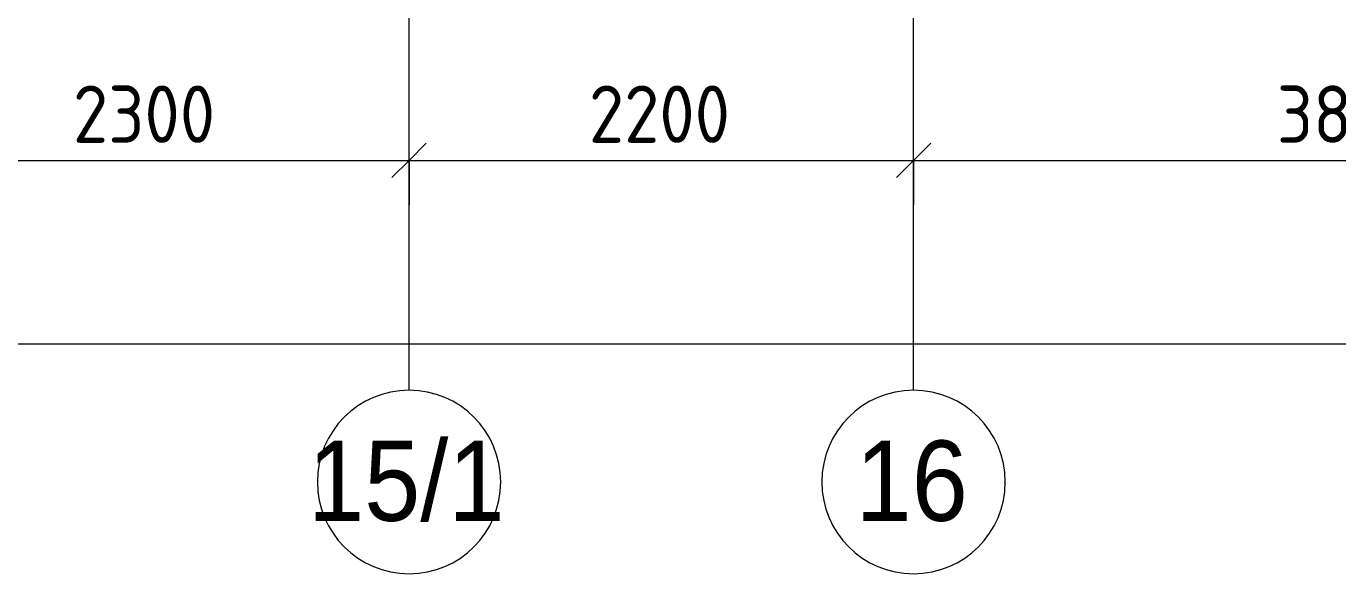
# Model space of a CAD drawing. Header units: millimetres. Extents: x 35157 to 232994, y -8553 to 29000.
# Drawn here: x 52790 to 58510, y -2706 to -320 of the extents above; entities that cross this region are included whole.
import ezdxf

# ---------------------------------------------------------------- set-up
doc = ezdxf.new("R2010")
doc.units = ezdxf.units.MM
for name, color, linetype, lineweight in [('A-ANNO-DIMS', 7, 'Continuous', 9), ('A-ANNO-DIMS-100', 7, 'Continuous', 9), ('Оси', 7, 'Continuous', 9), ('Оси-1', 7, 'Continuous', 20)]:
    doc.layers.add(name, color=color, linetype=linetype, lineweight=lineweight)
doc.styles.add('Arial', font='arial.ttf', dxfattribs={"width": 0.9, "height": 350})
doc.styles.add('ISOCPEUR', font='isocpeur.ttf', dxfattribs={"width": 0.9, "height": 250})
doc.dimstyles.new('ISO-2_5_0_9К_БОЛЬШОЙ', dxfattribs={"dimscale": 304.8, "dimtxt": 248.995294, "dimasz": 0.492126, "dimexe": 0.393701, "dimexo": 0.984252, "dimgap": 0, "dimtad": 1, "dimdec": 0, "dimrnd": 10, "dimzin": 0, "dimdsep": 46, "dimtxsty": 'ISOCPEUR', "dimblk1": 'OBLIQUE', "dimblk2": 'OBLIQUE', "dimsah": 1, "dimcen": 0.09, "dimdle": 0.393701, "dimazin": 0, "dimtfac": 1, "dimtdec": 4, "dimtix": 1, "dimtmove": 0, "dimatfit": 3, "dimfxl": 1, "dimtvp": 1, "dimtolj": 1, "dimtzin": 0, "dimarcsym": 2})
doc.dimstyles.new('ISO-2_5_0_9К_БОЛЬШОЙ_округление', dxfattribs={"dimscale": 304.8, "dimtxt": 248.995294, "dimasz": 0.492126, "dimexe": 0.393701, "dimexo": 0, "dimgap": 0, "dimtad": 1, "dimdec": 0, "dimrnd": 10, "dimzin": 0, "dimdsep": 46, "dimtxsty": 'ISOCPEUR', "dimblk1": 'OBLIQUE', "dimblk2": 'OBLIQUE', "dimsah": 1, "dimcen": 0.09, "dimdle": 0.393701, "dimazin": 0, "dimtfac": 1, "dimtdec": 4, "dimtix": 1, "dimtmove": 0, "dimatfit": 3, "dimfxl": 1, "dimtvp": 1, "dimtolj": 1, "dimtzin": 0, "dimarcsym": 2})

# ---------------------------------------------------------------- blocks, each defined once
blk = doc.blocks.new('Ось сетки - D8-29747960-План отделки стен 2 этажа в осях 12-23')
at = {"layer": 'Оси-1'}
for start, end in [(360, 180), (180, 360)]:
    blk.add_arc((0, 0), 4, start, end, dxfattribs=at)
blk = doc.blocks.new('DIMBLOCK20-План отделки стен 2 этажа в осях 12-23')
at = {"layer": 'A-ANNO-DIMS-100'}
for p, q in [((52160, -1098.6), (52160, -784.6)), ((54460, -1098.6), (54460, -784.6)), ((52160, -904.6), (54460, -904.6)), ((52160, -904.6), (52160, -1098.6)), ((54460, -904.6), (54460, -1098.6))]:
    blk.add_line(p, q, dxfattribs=at)
at = {"layer": 'A-ANNO-DIMS-100', "lineweight": 20}
for p, q in [((52160, -904.6), (52235, -829.6)), ((54460, -904.6), (54535, -829.6)), ((52160, -904.6), (52085, -979.6)), ((54460, -904.6), (54385, -979.6))]:
    blk.add_line(p, q, dxfattribs=at)
at = {"layer": 'A-ANNO-DIMS-100', "color": 0, "insert": (52994, -578), "char_height": 250, "width": 758.478, "attachment_point": 1, "line_spacing_factor": 1.149209, "style": 'ISOCPEUR'}
blk.add_mtext('2300', dxfattribs=at)
blk = doc.blocks.new('_Oblique')
at = {"color": 0, "linetype": 'ByBlock', "lineweight": -2}
blk.add_line((-0.5, -0.5), (0.5, 0.5), dxfattribs=at)
blk = doc.blocks.new('DIMBLOCK21-План отделки стен 2 этажа в осях 12-23')
at = {"layer": 'A-ANNO-DIMS-100'}
for p, q in [((54460, -1098.6), (54460, -784.6)), ((56660, -1098.6), (56660, -784.6)), ((54460, -904.6), (56660, -904.6)), ((54460, -904.6), (54460, -1098.6)), ((56660, -904.6), (56660, -1098.6))]:
    blk.add_line(p, q, dxfattribs=at)
at = {"layer": 'A-ANNO-DIMS-100', "lineweight": 20}
for p, q in [((54460, -904.6), (54535, -829.6)), ((56660, -904.6), (56735, -829.6)), ((54460, -904.6), (54385, -979.6)), ((56660, -904.6), (56585, -979.6))]:
    blk.add_line(p, q, dxfattribs=at)
at = {"layer": 'A-ANNO-DIMS-100', "color": 0, "insert": (55244, -578), "char_height": 250, "width": 758.478, "attachment_point": 1, "line_spacing_factor": 1.149209, "style": 'ISOCPEUR'}
blk.add_mtext('2200', dxfattribs=at)
blk = doc.blocks.new('DIMBLOCK22-План отделки стен 2 этажа в осях 12-23')
at = {"layer": 'A-ANNO-DIMS-100'}
for p, q in [((56660, -1098.6), (56660, -784.6)), ((60460, -1098.6), (60460, -784.6)), ((56660, -904.6), (60460, -904.6)), ((56660, -904.6), (56660, -1098.6)), ((60460, -904.6), (60460, -1098.6))]:
    blk.add_line(p, q, dxfattribs=at)
at = {"layer": 'A-ANNO-DIMS-100', "lineweight": 20}
for p, q in [((56660, -904.6), (56735, -829.6)), ((60460, -904.6), (60535, -829.6)), ((56660, -904.6), (56585, -979.6)), ((60460, -904.6), (60385, -979.6))]:
    blk.add_line(p, q, dxfattribs=at)
at = {"layer": 'A-ANNO-DIMS-100', "color": 0, "insert": (58244, -578), "char_height": 250, "width": 758.478, "attachment_point": 1, "line_spacing_factor": 1.149209, "style": 'ISOCPEUR'}
blk.add_mtext('3800', dxfattribs=at)
blk = doc.blocks.new('DIMBLOCK35-План отделки стен 2 этажа в осях 12-23')
at = {"layer": 'A-ANNO-DIMS-100'}
for p, q in [((38310, -1598.6), (38310, -1824.6)), ((38310, -1704.6), (38310, -1598.6)), ((84560, -1598.6), (84560, -1824.6)), ((84560, -1704.6), (84560, -1598.6)), ((38190, -1704.6), (84680, -1704.6))]:
    blk.add_line(p, q, dxfattribs=at)
at = {"layer": 'A-ANNO-DIMS-100', "lineweight": 20}
for p, q in [((38310, -1704.6), (38385, -1629.6)), ((84560, -1704.6), (84635, -1629.6)), ((38310, -1704.6), (38235, -1779.6)), ((84560, -1704.6), (84485, -1779.6))]:
    blk.add_line(p, q, dxfattribs=at)
at = {"layer": 'A-ANNO-DIMS-100', "color": 0, "insert": (61028, -1378), "char_height": 250, "width": 976.828, "attachment_point": 1, "line_spacing_factor": 1.149209, "style": 'ISOCPEUR'}
blk.add_mtext('46250', dxfattribs=at)

msp = doc.modelspace()

# ---------------------------------------------------------------- linework, layer by layer
at = {"layer": 'Оси'}
for p, q in [((54460, -1906.3), (54460, 593.7)), ((56660, -1906.3), (56660, 593.7))]:
    msp.add_line(p, q, dxfattribs=at)

# ---------------------------------------------------------------- block references
at = {"layer": 'Оси-1', "xscale": 99.99999999999993, "yscale": 99.99999999999993, "zscale": 99.99999999999993}
for p in [(54460, -2306.3), (56660, -2306.3)]:
    msp.add_blockref('Ось сетки - D8-29747960-План отделки стен 2 этажа в осях 12-23', p, dxfattribs=at)

# ---------------------------------------------------------------- texts
at = {"layer": 'Оси', "char_height": 350, "attachment_point": 1, "style": 'Arial'}
for s, insert, width in [('15/1', (54019.7, -2125.6), 1060.633), ('16', (56407.4, -2125.6), 606.076)]:
    msp.add_mtext(s, dxfattribs=dict(at, insert=insert, width=width))

# ---------------------------------------------------------------- dimensions: what is measured, and where the dimension line sits
at = {"layer": 'A-ANNO-DIMS'}
for base, p1, p2, dimstyle, override, picture, middle in [((54460, -904.6), (52160, -798.6), (54460, -798.6), 'ISO-2_5_0_9К_БОЛЬШОЙ', {"dimpost": '<>', "dimfxl": 2300}, 'DIMBLOCK20-План отделки стен 2 этажа в осях 12-23', (53310, -779.6)), ((56660, -904.6), (54460, -798.6), (56660, -798.6), 'ISO-2_5_0_9К_БОЛЬШОЙ', {"dimpost": '<>', "dimfxl": 2200}, 'DIMBLOCK21-План отделки стен 2 этажа в осях 12-23', (55560, -779.6)), ((60460, -904.6), (56660, -798.6), (60460, -798.6), 'ISO-2_5_0_9К_БОЛЬШОЙ', {"dimpost": '<>', "dimfxl": 3800}, 'DIMBLOCK22-План отделки стен 2 этажа в осях 12-23', (58560, -779.6)), ((84560, -1704.6), (38310, -1598.6), (84560, -1598.6), 'ISO-2_5_0_9К_БОЛЬШОЙ_округление', {"dimpost": '<>', "dimfxl": 46250}, 'DIMBLOCK35-План отделки стен 2 этажа в осях 12-23', (61435, -1579.6))]:
    dim = msp.add_linear_dim(base=base, p1=p1, p2=p2, dimstyle=dimstyle, override=override, dxfattribs=at)
    dim.commit()
    dim.dimension.update_dxf_attribs({"geometry": picture, "text_midpoint": middle})

doc.saveas('drawing.dxf')
